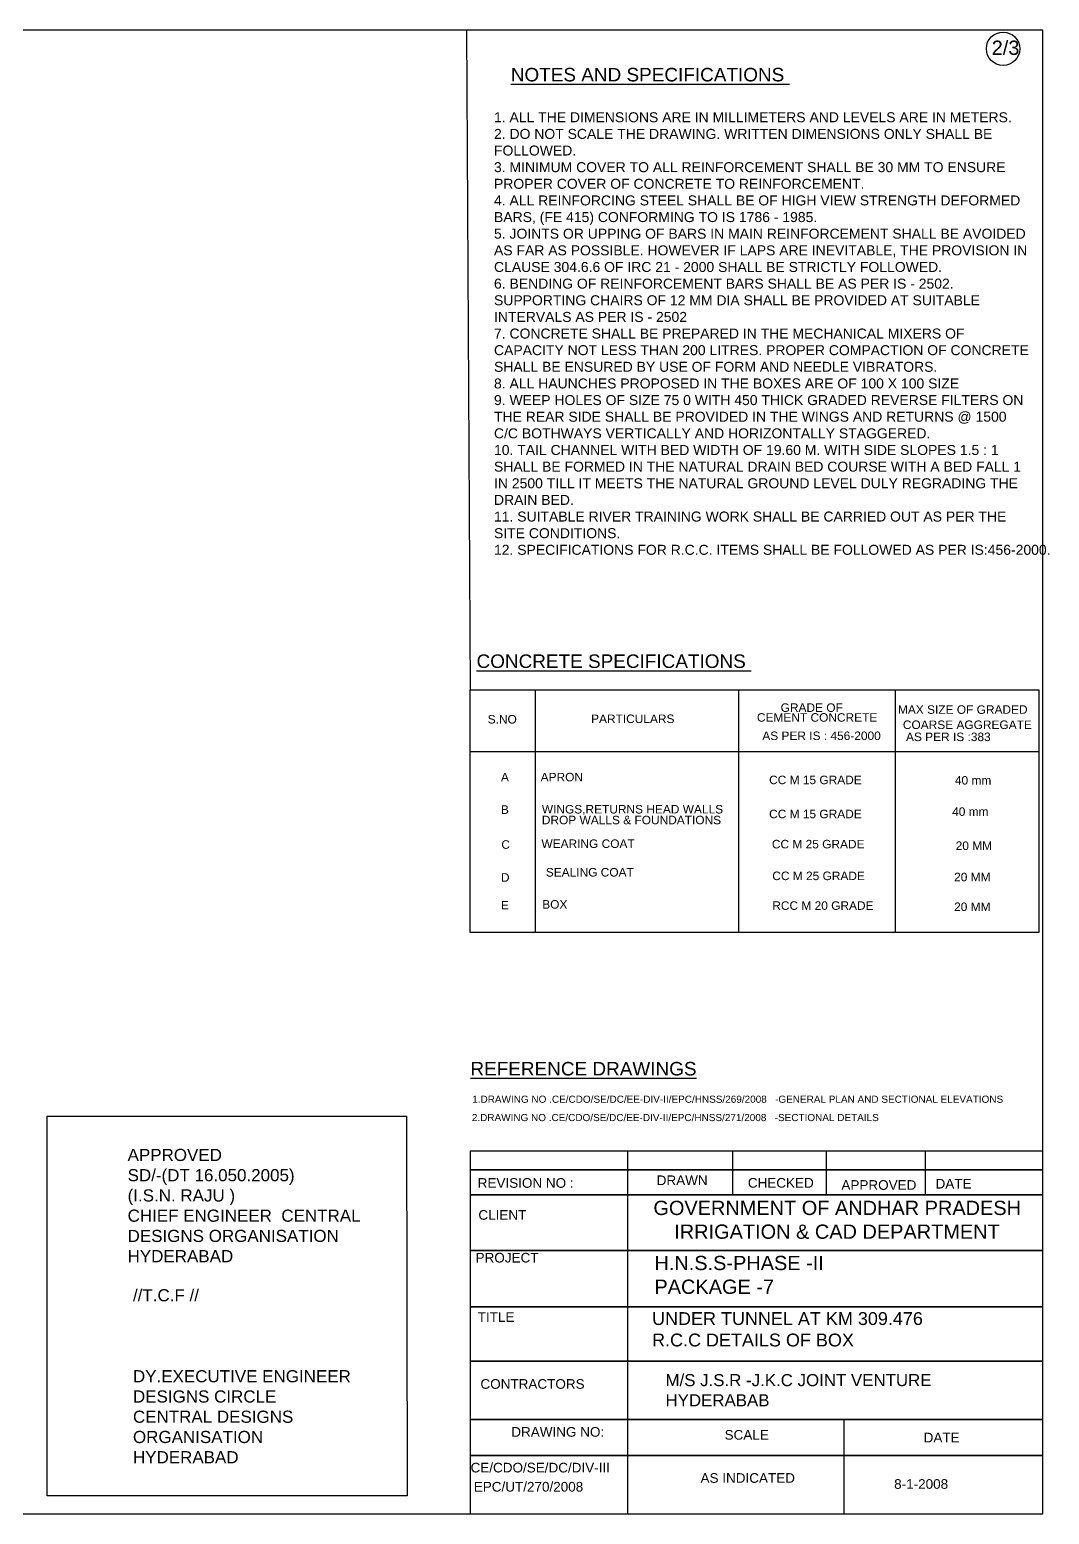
# Model space of a CAD drawing. Header units: millimetres. Extents: x -53262426 to -53247681, y 22133618 to 22144031.
# Drawn here: x -53254828 to -53247681, y 22133618 to 22144031 of the extents above; entities that cross this region are included whole.
import ezdxf

# ---------------------------------------------------------------- set-up
doc = ezdxf.new("R2010")
doc.units = ezdxf.units.MM
doc.header["$MEASUREMENT"] = 0
for name, color, linetype in [('DIMENSION', 7, 'Continuous'), ('DIMENSIONS', 7, 'Continuous'), ('TEXT', 7, 'Continuous')]:
    doc.layers.add(name, color=color, linetype=linetype)
doc.styles.get("Standard").update_dxf_attribs({"font": 'arial.ttf', "height": 50})

msp = doc.modelspace()

# ---------------------------------------------------------------- linework, layer by layer
at = {"layer": 'DIMENSION', "color": 0}
msp.add_lwpolyline([(-53247728.9, 22133617.7), (-53262426.5, 22133617.7), (-53262426.5, 22144030.7), (-53247728.9, 22144030.7)], close=True, dxfattribs=at)
msp.add_lwpolyline([(-53251767, 22144030.7), (-53251739.1, 22139400.9)], dxfattribs=at)
msp.add_circle((-53248004.8, 22143897.1), 117.1, dxfattribs=at)
at = {"layer": 'DIMENSIONS', "color": 0}
msp.add_lwpolyline([(-53252181.5, 22133747.5), (-53254706.4, 22133747.5), (-53254706.4, 22136410.1), (-53252187.5, 22136410.1)], close=True, dxfattribs=at)
at = {"layer": 'TEXT', "color": 0}
for points in [[(-53251739.1, 22139400.9), (-53247754.2, 22139400.9), (-53247754.2, 22137698.6), (-53251739.1, 22137698.6)], [(-53247728.9, 22133617.7), (-53251737.3, 22133617.7), (-53251737.3, 22136168.1), (-53247728.9, 22136168.1)]]:
    msp.add_lwpolyline(points, close=True, dxfattribs=at)
for points in [[(-53251285.3, 22139400.9), (-53251285.3, 22137698.6)], [(-53249859.8, 22139400.9), (-53249859.8, 22137698.6)], [(-53248762, 22139400.9), (-53248762, 22137698.6)], [(-53251739.1, 22138968.9), (-53247754.2, 22138968.9)], [(-53250637.3, 22136168.1), (-53250637.3, 22133617.7)], [(-53249901.7, 22136168.1), (-53249901.7, 22135857.8)], [(-53249245.4, 22136168.1), (-53249245.4, 22135857.8)], [(-53248550.1, 22136168.1), (-53248550.1, 22135857.8)], [(-53247728.9, 22136032.8), (-53251737.3, 22136032.8), (-53247728.9, 22136032.8)], [(-53247728.9, 22135857.8), (-53251737.3, 22135857.8), (-53247728.9, 22135857.8)], [(-53247728.9, 22135466.9), (-53251737.3, 22135466.9), (-53247728.9, 22135466.9)], [(-53247728.9, 22135072.2), (-53251737.3, 22135072.2), (-53247728.9, 22135072.2)], [(-53247728.9, 22134691.7), (-53251737.3, 22134691.7), (-53247728.9, 22134691.7)], [(-53247728.9, 22134283.2), (-53251737.3, 22134283.2), (-53247728.9, 22134283.2)], [(-53249119.1, 22133617.7), (-53249119.1, 22134283.2)], [(-53247728.9, 22134029.6), (-53251737.3, 22134029.6), (-53247728.9, 22134029.6)]]:
    msp.add_lwpolyline(points, dxfattribs=at)

# ---------------------------------------------------------------- texts
at = {"layer": 'DIMENSION', "color": 0}
msp.add_text('2/3', height=100, dxfattribs=at).set_placement((-53248084.3, 22143854.1))
at = {"layer": 'DIMENSION', "color": 0, "insert": (-53251573.1, 22143451.5), "char_height": 70, "width": 3740.743, "attachment_point": 1}
msp.add_mtext('1. ALL THE DIMENSIONS ARE IN MILLIMETERS AND LEVELS ARE IN METERS. \\P2. DO NOT SCALE THE DRAWING. WRITTEN DIMENSIONS ONLY SHALL BE FOLLOWED. \\P3. MINIMUM COVER TO ALL REINFORCEMENT SHALL BE 30 MM TO ENSURE PROPER COVER OF CONCRETE TO REINFORCEMENT. \\P4. ALL REINFORCING STEEL SHALL BE OF HIGH VIEW STRENGTH DEFORMED BARS, (FE 415) CONFORMING TO IS 1786 - 1985. \\P5. JOINTS OR UPPING OF BARS IN MAIN REINFORCEMENT SHALL BE AVOIDED AS FAR AS POSSIBLE. HOWEVER IF LAPS ARE INEVITABLE, THE PROVISION IN CLAUSE 304.6.6 OF IRC 21 - 2000 SHALL BE STRICTLY FOLLOWED. \\P6. BENDING OF REINFORCEMENT BARS SHALL BE AS PER IS - 2502. SUPPORTING CHAIRS OF 12 MM DIA SHALL BE PROVIDED AT SUITABLE INTERVALS AS PER IS - 2502 \\P7. CONCRETE SHALL BE PREPARED IN THE MECHANICAL MIXERS OF CAPACITY NOT LESS THAN 200 LITRES. PROPER COMPACTION OF CONCRETE SHALL BE ENSURED BY USE OF FORM AND NEEDLE VIBRATORS. \\P8. ALL HAUNCHES PROPOSED IN THE BOXES ARE OF 100 X 100 SIZE \\P9. WEEP HOLES OF SIZE 75 0 WITH 450 THICK GRADED REVERSE FILTERS ON THE REAR SIDE SHALL BE PROVIDED IN THE WINGS AND RETURNS @ 1500 C/C BOTHWAYS VERTICALLY AND HORIZONTALLY STAGGERED. \\P10. TAIL CHANNEL WITH BED WIDTH OF 19.60 M. WITH SIDE SLOPES 1.5 : 1 SHALL BE FORMED IN THE NATURAL DRAIN BED COURSE WITH A BED FALL 1 IN 2500 TILL IT MEETS THE NATURAL GROUND LEVEL DULY REGRADING THE DRAIN BED. \\P11. SUITABLE RIVER TRAINING WORK SHALL BE CARRIED OUT AS PER THE SITE CONDITIONS. \\P12. SPECIFICATIONS FOR R.C.C. ITEMS SHALL BE FOLLOWED AS PER IS:456-2000. ', dxfattribs=at)
at = {"layer": 'DIMENSIONS', "color": 0}
for s, p in [('1.DRAWING NO .CE/CDO/SE/DC/EE-DIV-II/EPC/HNSS/269/2008   -GENERAL PLAN AND SECTIONAL ELEVATIONS', (-53251725.8, 22136504.1)), ('2.DRAWING NO .CE/CDO/SE/DC/EE-DIV-II/EPC/HNSS/271/2008   -SECTIONAL DETAILS  ', (-53251728.4, 22136375.5))]:
    msp.add_text(s, height=50, dxfattribs=at).set_placement(p)
at = {"layer": 'DIMENSIONS', "color": 0, "char_height": 85.178, "attachment_point": 1}
for s, insert, width in [('APPROVED \\PSD/-(DT 16.050.2005)\\P(I.S.N. RAJU ) \\PCHIEF ENGINEER  CENTRAL DESIGNS ORGANISATION HYDERABAD ', (-53254141.4, 22136180.9), 1630.634), ('//T.C.F // \\P\\P\\P\\PDY.EXECUTIVE ENGINEER  \\PDESIGNS CIRCLE  \\PCENTRAL DESIGNS ORGANISATION HYDERABAD', (-53254103.8, 22135196.7), 1630.497)]:
    msp.add_mtext(s, dxfattribs=dict(at, insert=insert, width=width))
at = {"layer": 'TEXT', "color": 0}
for s, height, p in [('%%UNOTES AND SPECIFICATIONS ', 95, (-53251455.4, 22143667.9)), ('%%UCONCRETE SPECIFICATIONS ', 95, (-53251695.5, 22139553.8)), ('GRADE OF ', 59.75, (-53249563.7, 22139245.8)), ('MAX SIZE OF GRADED ', 59.747, (-53248741.6, 22139232.2)), ('S.NO', 59.75, (-53251617.3, 22139164.3)), ('PARTICULARS ', 59.747, (-53250892.5, 22139167.4)), ('CEMENT CONCRETE', 59.747, (-53249730, 22139176.8)), ('COARSE AGGREGATE ', 59.747, (-53248707.1, 22139125.6)), ('AS PER IS : 456-2000', 59.747, (-53249692.3, 22139048.3)), ('AS PER IS :383', 59.747, (-53248685.1, 22139040.9)), ('A', 59.7, (-53251524.4, 22138758.5)), ('APRON ', 59.75, (-53251246.1, 22138758.5)), ('CC M 15 GRADE', 59.747, (-53249644.6, 22138738.8)), ('40 mm', 59.75, (-53248342.2, 22138736)), ('B', 59.7, (-53251524.4, 22138530.4)), ('WINGS,RETURNS HEAD WALLS ', 59.747, (-53251237.7, 22138533.2)), ('CC M 15 GRADE', 59.747, (-53249644.6, 22138499.7)), ('40 mm', 59.75, (-53248361.7, 22138516.4)), ('DROP WALLS & FOUNDATIONS ', 59.747, (-53251237.7, 22138457.5)), ('WEARING COAT ', 59.747, (-53251240.5, 22138291.3)), ('C', 59.7, (-53251521.6, 22138285.7)), ('CC M 25 GRADE', 59.747, (-53249625.1, 22138288.4)), ('20 MM', 59.75, (-53248336.7, 22138277.2)), ('SEALING COAT ', 59.747, (-53251209.9, 22138091.1)), ('D', 59.7, (-53251524.4, 22138054.9)), ('CC M 25 GRADE', 59.747, (-53249622.3, 22138065.9)), ('20 MM', 59.75, (-53248347.8, 22138057.6)), ('E', 59.7, (-53251524.4, 22137860.3)), ('BOX', 59.75, (-53251234.9, 22137865.8)), ('RCC M 20 GRADE', 59.747, (-53249622.3, 22137857.3)), ('20 MM', 59.75, (-53248347.8, 22137849)), ('%%UREFERENCE DRAWINGS', 95, (-53251738.4, 22136695.6)), ('REVISION NO :', 67.68, (-53251687.2, 22135907.9)), ('DRAWN ', 67.68, (-53250432.5, 22135926.7)), ('CHECKED', 67.68, (-53249793.7, 22135908.7)), ('APPROVED', 67.68, (-53249137.7, 22135893.7)), ('DATE ', 67.68, (-53248477.9, 22135902.7)), ('CLIENT ', 67.68, (-53251682.4, 22135683.5)), ('PROJECT ', 67.68, (-53251702.2, 22135383.8)), ('TITLE ', 67.68, (-53251687.2, 22134967.3)), ('CONTRACTORS ', 67.68, (-53251668, 22134498.1)), ('DRAWING NO:', 67.68, (-53251451.7, 22134161.9)), ('SCALE ', 67.68, (-53249956.7, 22134141.2)), ('DATE ', 67.68, (-53248561, 22134122)), ('CE/CDO/SE/DC/DIV-III', 67.68, (-53251737.3, 22133911.3)), ('AS INDICATED ', 67.68, (-53250125.4, 22133838.6)), ('EPC/UT/270/2008', 67.68, (-53251714.9, 22133777.1)), ('8-1-2008', 67.68, (-53248768.1, 22133796.5))]:
    msp.add_text(s, height=height, dxfattribs=at).set_placement(p)
at = {"layer": 'TEXT', "color": 0, "attachment_point": 1}
for s, insert, char_height, width in [('\\pi142.61;GOVERNMENT OF ANDHAR PRADESH  \\P\\pi288.69;IRRIGATION & CAD DEPARTMENT ', (-53250598.2, 22135816.9), 100, 2843.481), ('H.N.S.S-PHASE -II \\PPACKAGE -7', (-53250448.6, 22135430.5), 100, 1176.102), ('UNDER TUNNEL AT KM 309.476 R.C.C DETAILS OF BOX', (-53250465.1, 22135035.7), 90.24, 1898.544), ('M/S J.S.R -J.K.C JOINT VENTURE  HYDERABAB ', (-53250370.8, 22134601.1), 84.6, 1905.524)]:
    msp.add_mtext(s, dxfattribs=dict(at, insert=insert, char_height=char_height, width=width))

doc.saveas('drawing.dxf')
